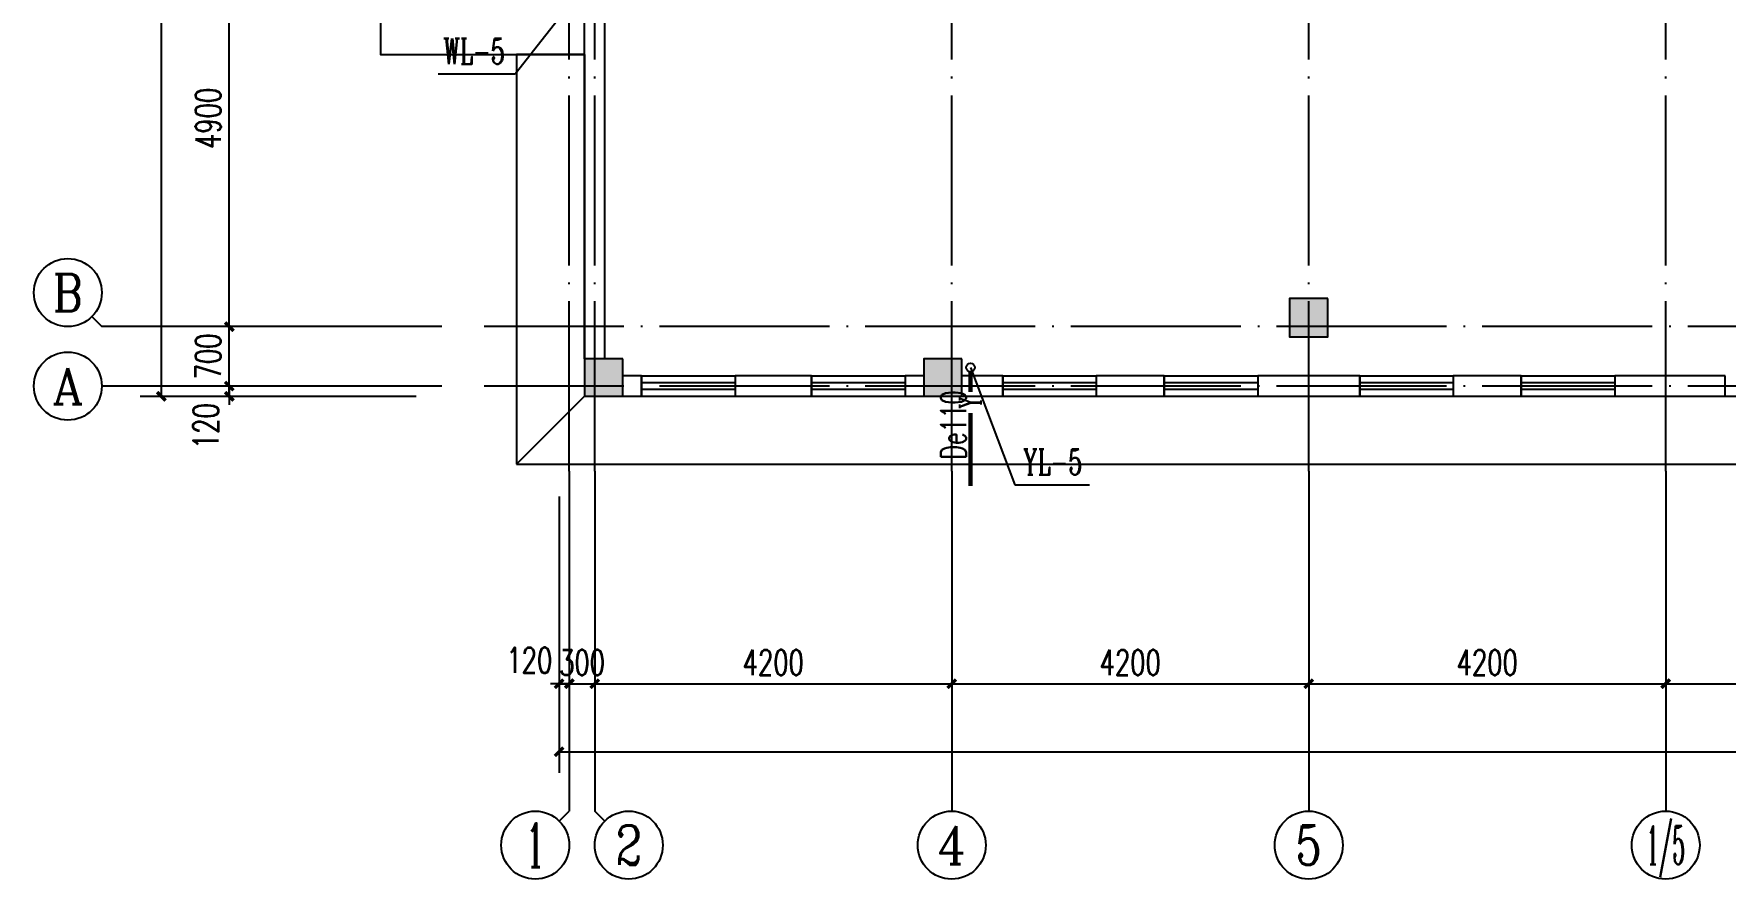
# Model space of a CAD drawing. Extents: x -216126 to 1846968, y -229642 to 543368.
# Drawn here: x 384797 to 404697, y 378817 to 388761 of the extents above; entities that cross this region are included whole.
import ezdxf
from ezdxf.enums import TextEntityAlignment as Align

# ---------------------------------------------------------------- set-up
doc = ezdxf.new("R2010")
doc.units = 0
doc.header["$LTSCALE"] = 1000
doc.header["$MEASUREMENT"] = 0
doc.linetypes.add('DOTE', pattern=[2.42, 2, -0.2, 0.02, -0.2])
doc.layers.get('Defpoints').update_dxf_attribs({"color": 250})
for name, color, linetype in [('AXIS', 171, 'Continuous'), ('AXIS_TEXT', 7, 'Continuous'), ('COLUMN', 9, 'Continuous'), ('DIM_污水', 3, 'Continuous'), ('DIM_雨水', 3, 'Continuous'), ('DOTE', 8, 'DOTE'), ('GROUND', 150, 'Continuous'), ('PIPE-雨水', 4, 'Continuous'), ('PUB_HATCH', 8, 'Continuous'), ('STAIR', 3, 'Continuous'), ('TEXT_雨水', 7, 'Continuous'), ('TWT_TEXT', 7, 'Continuous'), ('VPIPE-雨水', 4, 'Continuous'), ('WALL', 9, 'Continuous'), ('WINDOW', 8, 'Continuous')]:
    doc.layers.add(name, color=color, linetype=linetype)
doc.styles.add('_TCH_AXIS', font='COMPLEX', dxfattribs={"bigfont": 'GBCBIG'})
doc.styles.add('_TCH_DIM_T3', font='SIMPLEX', dxfattribs={"width": 0.705882, "bigfont": 'GBCBIG'})
doc.styles.add('_TWT_PIPEDN', font='SIMPLEX', dxfattribs={"width": 0.8, "height": 3, "bigfont": 'HZTXT'})
doc.styles.add('_TWT_PIPETEXT', font='COMPLEX', dxfattribs={"width": 0.8, "height": 2.5, "bigfont": 'HZTXT'})
doc.styles.add('_TWT_SERIAL', font='COMPLEX', dxfattribs={"width": 0.8, "height": 3, "bigfont": 'HZTXT'})
doc.styles.add('COMPLEX', font='COMPLEX')
doc.dimstyles.new('_TCH_ARCH&&100', dxfattribs={"dimtxt": 297.5, "dimasz": 100, "dimexe": 250, "dimexo": 300, "dimgap": 100, "dimtad": 1, "dimdec": 0, "dimzin": 0, "dimdsep": 46, "dimtxsty": '_TCH_DIM_T3', "dimblk": 'ARCHTICK', "dimcen": 0.09, "dimclrt": 7, "dimazin": 2, "dimtfac": 1, "dimtdec": 0, "dimtix": 1, "dimtmove": 2, "dimatfit": 3, "dimfxl": 0, "dimtolj": 1, "dimtzin": 0, "dimarcsym": 0})

# ---------------------------------------------------------------- blocks, each defined once
blk = doc.blocks.new('$TCHSYS$WIN2D')
for p, q in [((-0.5, 0.5), (0.5, 0.5)), ((-0.5, 0.5), (-0.5, -0.5)), ((0.5, 0.5), (0.5, -0.5)), ((0.5, 0.167), (-0.5, 0.167)), ((0.5, -0.167), (-0.5, -0.167)), ((-0.5, -0.5), (0.5, -0.5))]:
    blk.add_line(p, q)
blk = doc.blocks.new('_FZH')
blk.add_lwpolyline([(-0.5, -0.5), (0.5, -0.5), (0.5, 0.5), (-0.5, 0.5)], close=True)
at = {"layer": 'PUB_HATCH'}
blk.add_solid([(-0.5, -0.5), (0.5, -0.5), (-0.5, 0.5), (0.5, 0.5)], dxfattribs=at)
blk = doc.blocks.new('_AXISO')
blk.add_circle((0, 0), 0.5)
at = {"layer": 'AXIS_TEXT', "style": 'COMPLEX', "width": 1.041667}
blk.add_attdef('A', text='', height=0.56, dxfattribs=at).set_placement((-0.25, -0.28), (0.25, -0.28), align=Align.FIT)
blk = doc.blocks.new('_ArchTick')
at = {"color": 0, "linetype": 'ByBlock', "const_width": 0.4}
blk.add_lwpolyline([(-0.5, -0.5), (0.5, 0.5)], dxfattribs=at)
blk = doc.blocks.new('*D276')
at = {"layer": 'AXIS', "color": 0, "lineweight": -2}
for p, q in [((390977, 383317), (390977, 380067)), ((434417, 383317), (434417, 380067)), ((390977, 380317), (434417, 380317))]:
    blk.add_line(p, q, dxfattribs=at)
at = {"layer": 'Defpoints', "color": 0}
for p in [(390977, 383617), (434417, 383617), (434417, 380317)]:
    blk.add_point(p, dxfattribs=at)
at = {"layer": 'AXIS', "color": 0, "lineweight": -2, "xscale": 100, "yscale": 100, "zscale": 100, "rotation": 180}
blk.add_blockref('_ArchTick', (390977, 380317), dxfattribs=at)
at = {"layer": 'AXIS', "color": 0, "lineweight": -2, "xscale": 100, "yscale": 100, "zscale": 100}
blk.add_blockref('_ArchTick', (434417, 380317), dxfattribs=at)
at = {"layer": 'AXIS', "color": 7, "insert": (412697, 380566), "char_height": 297.5, "attachment_point": 5, "style": '_TCH_DIM_T3'}
blk.add_mtext('\\A1;43440', dxfattribs=at)
blk = doc.blocks.new('*D277')
at = {"layer": 'AXIS', "color": 0, "lineweight": -2}
for p, q in [((390977, 383317), (390977, 380867)), ((391097, 383317), (391097, 380867)), ((390977, 381117), (390877, 381117)), ((390977, 381117), (391097, 381117)), ((391097, 381117), (391197, 381117))]:
    blk.add_line(p, q, dxfattribs=at)
at = {"layer": 'Defpoints', "color": 0}
for p in [(390977, 383617), (391097, 383617), (391097, 381117)]:
    blk.add_point(p, dxfattribs=at)
at = {"layer": 'AXIS', "color": 0, "lineweight": -2, "xscale": 100, "yscale": 100, "zscale": 100}
blk.add_blockref('_ArchTick', (390977, 381117), dxfattribs=at)
at = {"layer": 'AXIS', "color": 0, "lineweight": -2, "xscale": 100, "yscale": 100, "zscale": 100, "rotation": 180}
blk.add_blockref('_ArchTick', (391097, 381117), dxfattribs=at)
at = {"layer": 'AXIS', "color": 7, "insert": (390627, 381392), "char_height": 297.5, "attachment_point": 5, "style": '_TCH_DIM_T3'}
blk.add_mtext('\\A1;120', dxfattribs=at)
blk = doc.blocks.new('*D278')
at = {"layer": 'AXIS', "color": 0, "lineweight": -2}
for p, q in [((391097, 383317), (391097, 380867)), ((391397, 383317), (391397, 380867)), ((391097, 381117), (390997, 381117)), ((391097, 381117), (391397, 381117)), ((391397, 381117), (391497, 381117))]:
    blk.add_line(p, q, dxfattribs=at)
at = {"layer": 'Defpoints', "color": 0}
for p in [(391097, 383617), (391397, 383617), (391397, 381117)]:
    blk.add_point(p, dxfattribs=at)
at = {"layer": 'AXIS', "color": 0, "lineweight": -2, "xscale": 100, "yscale": 100, "zscale": 100}
blk.add_blockref('_ArchTick', (391097, 381117), dxfattribs=at)
at = {"layer": 'AXIS', "color": 0, "lineweight": -2, "xscale": 100, "yscale": 100, "zscale": 100, "rotation": 180}
blk.add_blockref('_ArchTick', (391397, 381117), dxfattribs=at)
at = {"layer": 'AXIS', "color": 7, "insert": (391247, 381366), "char_height": 297.5, "attachment_point": 5, "style": '_TCH_DIM_T3'}
blk.add_mtext('\\A1;300', dxfattribs=at)
blk = doc.blocks.new('*D279')
at = {"layer": 'AXIS', "color": 0, "lineweight": -2}
for p, q in [((391397, 383317), (391397, 380867)), ((395597, 383317), (395597, 380867)), ((391397, 381117), (395597, 381117))]:
    blk.add_line(p, q, dxfattribs=at)
at = {"layer": 'Defpoints', "color": 0}
for p in [(391397, 383617), (395597, 383617), (395597, 381117)]:
    blk.add_point(p, dxfattribs=at)
at = {"layer": 'AXIS', "color": 0, "lineweight": -2, "xscale": 100, "yscale": 100, "zscale": 100, "rotation": 180}
blk.add_blockref('_ArchTick', (391397, 381117), dxfattribs=at)
at = {"layer": 'AXIS', "color": 0, "lineweight": -2, "xscale": 100, "yscale": 100, "zscale": 100}
blk.add_blockref('_ArchTick', (395597, 381117), dxfattribs=at)
at = {"layer": 'AXIS', "color": 7, "insert": (393497, 381366), "char_height": 297.5, "attachment_point": 5, "style": '_TCH_DIM_T3'}
blk.add_mtext('\\A1;4200', dxfattribs=at)
blk = doc.blocks.new('*D280')
at = {"layer": 'AXIS', "color": 0, "lineweight": -2}
for p, q in [((395597, 383317), (395597, 380867)), ((399797, 383317), (399797, 380867)), ((395597, 381117), (399797, 381117))]:
    blk.add_line(p, q, dxfattribs=at)
at = {"layer": 'Defpoints', "color": 0}
for p in [(395597, 383617), (399797, 383617), (399797, 381117)]:
    blk.add_point(p, dxfattribs=at)
at = {"layer": 'AXIS', "color": 0, "lineweight": -2, "xscale": 100, "yscale": 100, "zscale": 100, "rotation": 180}
blk.add_blockref('_ArchTick', (395597, 381117), dxfattribs=at)
at = {"layer": 'AXIS', "color": 0, "lineweight": -2, "xscale": 100, "yscale": 100, "zscale": 100}
blk.add_blockref('_ArchTick', (399797, 381117), dxfattribs=at)
at = {"layer": 'AXIS', "color": 7, "insert": (397697, 381366), "char_height": 297.5, "attachment_point": 5, "style": '_TCH_DIM_T3'}
blk.add_mtext('\\A1;4200', dxfattribs=at)
blk = doc.blocks.new('*D281')
at = {"layer": 'AXIS', "color": 0, "lineweight": -2}
for p, q in [((399797, 383317), (399797, 380867)), ((403997, 383317), (403997, 380867)), ((399797, 381117), (403997, 381117))]:
    blk.add_line(p, q, dxfattribs=at)
at = {"layer": 'Defpoints', "color": 0}
for p in [(399797, 383617), (403997, 383617), (403997, 381117)]:
    blk.add_point(p, dxfattribs=at)
at = {"layer": 'AXIS', "color": 0, "lineweight": -2, "xscale": 100, "yscale": 100, "zscale": 100, "rotation": 180}
blk.add_blockref('_ArchTick', (399797, 381117), dxfattribs=at)
at = {"layer": 'AXIS', "color": 0, "lineweight": -2, "xscale": 100, "yscale": 100, "zscale": 100}
blk.add_blockref('_ArchTick', (403997, 381117), dxfattribs=at)
at = {"layer": 'AXIS', "color": 7, "insert": (401897, 381366), "char_height": 297.5, "attachment_point": 5, "style": '_TCH_DIM_T3'}
blk.add_mtext('\\A1;4200', dxfattribs=at)
blk = doc.blocks.new('*D282')
at = {"layer": 'AXIS', "color": 0, "lineweight": -2}
for p, q in [((403997, 383317), (403997, 380867)), ((406397, 383317), (406397, 380867)), ((403997, 381117), (406397, 381117))]:
    blk.add_line(p, q, dxfattribs=at)
at = {"layer": 'Defpoints', "color": 0}
for p in [(403997, 383617), (406397, 383617), (406397, 381117)]:
    blk.add_point(p, dxfattribs=at)
at = {"layer": 'AXIS', "color": 0, "lineweight": -2, "xscale": 100, "yscale": 100, "zscale": 100, "rotation": 180}
blk.add_blockref('_ArchTick', (403997, 381117), dxfattribs=at)
at = {"layer": 'AXIS', "color": 0, "lineweight": -2, "xscale": 100, "yscale": 100, "zscale": 100}
blk.add_blockref('_ArchTick', (406397, 381117), dxfattribs=at)
at = {"layer": 'AXIS', "color": 7, "insert": (405197, 381366), "char_height": 297.5, "attachment_point": 5, "style": '_TCH_DIM_T3'}
blk.add_mtext('\\A1;2400', dxfattribs=at)
blk = doc.blocks.new('*D308')
at = {"layer": 'AXIS', "color": 0, "lineweight": -2}
for p, q in [((389297, 397637), (386047, 397637)), ((386297, 384497), (386297, 397637)), ((389297, 384497), (386047, 384497))]:
    blk.add_line(p, q, dxfattribs=at)
at = {"layer": 'Defpoints', "color": 0}
for p in [(386297, 397637), (389597, 397637), (389597, 384497)]:
    blk.add_point(p, dxfattribs=at)
at = {"layer": 'AXIS', "color": 0, "lineweight": -2, "xscale": 100, "yscale": 100, "zscale": 100}
for p, rotation in [((386297, 397637), 90), ((386297, 384497), 270)]:
    blk.add_blockref('_ArchTick', p, dxfattribs=dict(at, rotation=rotation))
at = {"layer": 'AXIS', "color": 7, "insert": (386048, 391067), "char_height": 297.5, "attachment_point": 5, "rotation": 90, "style": '_TCH_DIM_T3'}
blk.add_mtext('\\A1;13140', dxfattribs=at)
blk = doc.blocks.new('*D309')
at = {"layer": 'AXIS', "color": 0, "lineweight": -2}
for p, q in [((387097, 384617), (387097, 384717)), ((389297, 384617), (386847, 384617)), ((389297, 384497), (386847, 384497)), ((387097, 384497), (387097, 384617)), ((387097, 384497), (387097, 384397))]:
    blk.add_line(p, q, dxfattribs=at)
at = {"layer": 'Defpoints', "color": 0}
for p in [(387097, 384617), (389597, 384617), (389597, 384497)]:
    blk.add_point(p, dxfattribs=at)
at = {"layer": 'AXIS', "color": 0, "lineweight": -2, "xscale": 100, "yscale": 100, "zscale": 100}
for p, rotation in [((387097, 384617), 270), ((387097, 384497), 90)]:
    blk.add_blockref('_ArchTick', p, dxfattribs=dict(at, rotation=rotation))
at = {"layer": 'AXIS', "color": 7, "insert": (386822, 384147), "char_height": 297.5, "attachment_point": 5, "rotation": 90, "style": '_TCH_DIM_T3'}
blk.add_mtext('\\A1;120', dxfattribs=at)
blk = doc.blocks.new('*D310')
at = {"layer": 'AXIS', "color": 0, "lineweight": -2}
for p, q in [((389297, 385317), (386847, 385317)), ((387097, 385317), (387097, 385417)), ((387097, 384617), (387097, 385317)), ((389297, 384617), (386847, 384617)), ((387097, 384617), (387097, 384517))]:
    blk.add_line(p, q, dxfattribs=at)
at = {"layer": 'Defpoints', "color": 0}
for p in [(387097, 385317), (389597, 385317), (389597, 384617)]:
    blk.add_point(p, dxfattribs=at)
at = {"layer": 'AXIS', "color": 0, "lineweight": -2, "xscale": 100, "yscale": 100, "zscale": 100}
for p, rotation in [((387097, 385317), 270), ((387097, 384617), 90)]:
    blk.add_blockref('_ArchTick', p, dxfattribs=dict(at, rotation=rotation))
at = {"layer": 'AXIS', "color": 7, "insert": (386848, 384967), "char_height": 297.5, "attachment_point": 5, "rotation": 90, "style": '_TCH_DIM_T3'}
blk.add_mtext('\\A1;700', dxfattribs=at)
blk = doc.blocks.new('*D311')
at = {"layer": 'AXIS', "color": 0, "lineweight": -2}
for p, q in [((389297, 390217), (386847, 390217)), ((387097, 385317), (387097, 390217)), ((389297, 385317), (386847, 385317))]:
    blk.add_line(p, q, dxfattribs=at)
at = {"layer": 'Defpoints', "color": 0}
for p in [(387097, 390217), (389597, 390217), (389597, 385317)]:
    blk.add_point(p, dxfattribs=at)
at = {"layer": 'AXIS', "color": 0, "lineweight": -2, "xscale": 100, "yscale": 100, "zscale": 100}
for p, rotation in [((387097, 390217), 90), ((387097, 385317), 270)]:
    blk.add_blockref('_ArchTick', p, dxfattribs=dict(at, rotation=rotation))
at = {"layer": 'AXIS', "color": 7, "insert": (386848, 387767), "char_height": 297.5, "attachment_point": 5, "rotation": 90, "style": '_TCH_DIM_T3'}
blk.add_mtext('\\A1;4900', dxfattribs=at)

msp = doc.modelspace()

# ---------------------------------------------------------------- linework, layer by layer
at = {"layer": 'AXIS'}
for p, q in [((385479.6, 385434.5), (385596.8, 385317.4)), ((389596.8, 385317.4), (385596.8, 385317.4)), ((389596.8, 384617.4), (385596.8, 384617.4)), ((391096.8, 383617.4), (391096.8, 379617.4)), ((391396.8, 383617.4), (391396.8, 379617.4)), ((395596.8, 383617.4), (395596.8, 379617.4)), ((399796.8, 383617.4), (399796.8, 379617.4)), ((403996.8, 383617.4), (403996.8, 379617.4)), ((390979.6, 379500.2), (391096.8, 379617.4)), ((391513.9, 379500.2), (391396.8, 379617.4))]:
    msp.add_line(p, q, dxfattribs=at)
at = {"layer": 'DIM_污水'}
for p, q in [((391598.5, 389737.9), (390459, 388285.1)), ((390459, 388285.1), (389554.5, 388285.1))]:
    msp.add_line(p, q, dxfattribs=at)
at = {"layer": 'DIM_雨水'}
for p, q in [((395816.8, 384836.9), (396337.5, 383455)), ((396337.5, 383455), (397217.1, 383455))]:
    msp.add_line(p, q, dxfattribs=at)
at = {"layer": 'DOTE'}
for p, q in [((391096.8, 383617.4), (391096.8, 398517.4)), ((399796.8, 383617.4), (399796.8, 398517.4)), ((403996.8, 383617.4), (403996.8, 398517.4)), ((395596.8, 383617.4), (395596.8, 392317.4)), ((391396.8, 383617.4), (391396.8, 390217.4)), ((435296.8, 385317.4), (390096.8, 385317.4)), ((435296.8, 384617.4), (390096.8, 384617.4))]:
    msp.add_line(p, q, dxfattribs=at)
at = {"layer": 'GROUND', "color": 8}
for p, q in [((390476.8, 388517.4), (390476.8, 383697.4)), ((391276.8, 388517.4), (390476.8, 388517.4)), ((391276.8, 388517.4), (391276.8, 384937.4)), ((391276.8, 384497.4), (390476.8, 383697.4)), ((391726.8, 384497.4), (395266.8, 384497.4)), ((395716.8, 384497.4), (407596.8, 384497.4)), ((390476.8, 383697.4), (407596.8, 383697.4))]:
    msp.add_line(p, q, dxfattribs=at)
at = {"layer": 'PIPE-雨水', "linetype": 'Continuous', "const_width": 50}
for points in [[(395816.8, 384786.9), (395816.8, 384546.7)], [(395816.8, 384301.9), (395816.8, 383442.8)]]:
    msp.add_lwpolyline(points, dxfattribs=at)
at = {"layer": 'STAIR', "color": 8}
msp.add_lwpolyline([(390976.8, 394117.4), (388876.8, 394117.4), (388876.8, 388517.4), (391276.8, 388517.4)], dxfattribs=at)
at = {"layer": 'VPIPE-雨水', "linetype": 'Continuous'}
msp.add_circle((395816.8, 384836.9), 50, dxfattribs=at)
at = {"layer": 'WALL'}
for p, q in [((391276.8, 384937.4), (391276.8, 390097.4)), ((391516.8, 384937.4), (391516.8, 390097.4)), ((391946.8, 384737.4), (391726.8, 384737.4)), ((391946.8, 384497.4), (391946.8, 384737.4)), ((393946.8, 384737.4), (393046.8, 384737.4)), ((393046.8, 384737.4), (393046.8, 384497.4)), ((393946.8, 384497.4), (393946.8, 384737.4)), ((395266.8, 384737.4), (395046.8, 384737.4)), ((395046.8, 384737.4), (395046.8, 384497.4)), ((396196.8, 384737.4), (395716.8, 384737.4)), ((396196.8, 384497.4), (396196.8, 384737.4)), ((398096.8, 384737.4), (397296.8, 384737.4)), ((397296.8, 384737.4), (397296.8, 384497.4)), ((398096.8, 384497.4), (398096.8, 384737.4)), ((400396.8, 384737.4), (399196.8, 384737.4)), ((399196.8, 384737.4), (399196.8, 384497.4)), ((400396.8, 384497.4), (400396.8, 384737.4)), ((402296.8, 384737.4), (401496.8, 384737.4)), ((401496.8, 384737.4), (401496.8, 384497.4)), ((402296.8, 384497.4), (402296.8, 384737.4)), ((404696.8, 384737.4), (403396.8, 384737.4)), ((403396.8, 384737.4), (403396.8, 384497.4)), ((404696.8, 384497.4), (404696.8, 384737.4)), ((391726.8, 384497.4), (391946.8, 384497.4)), ((393046.8, 384497.4), (393946.8, 384497.4)), ((395046.8, 384497.4), (395266.8, 384497.4)), ((395716.8, 384497.4), (396196.8, 384497.4)), ((397296.8, 384497.4), (398096.8, 384497.4)), ((399196.8, 384497.4), (400396.8, 384497.4)), ((401496.8, 384497.4), (402296.8, 384497.4)), ((403396.8, 384497.4), (404696.8, 384497.4))]:
    msp.add_line(p, q, dxfattribs=at)

# ---------------------------------------------------------------- block references
at = {"layer": 'AXIS'}
ref = msp.add_blockref('_AXISO', (385196.8, 385717.4), dxfattribs=dict(at, xscale=800, yscale=800, zscale=800))
ref.add_attrib('A', 'B', dxfattribs={"layer": 'AXIS_TEXT', "height": 435.3, "style": '_TCH_AXIS'}).set_placement((385020.6, 385499.7), (385372.9, 385499.7), align=Align.FIT)
ref = msp.add_blockref('_AXISO', (385196.8, 384617.4), dxfattribs=dict(at, xscale=800, yscale=800, zscale=800))
ref.add_attrib('A', 'A', dxfattribs={"layer": 'AXIS_TEXT', "height": 425.2, "style": '_TCH_AXIS'}).set_placement((385014.5, 384404.8), (385379, 384404.8), align=Align.FIT)
ref = msp.add_blockref('_AXISO', (390696.8, 379217.4), dxfattribs=dict(at, xscale=800, yscale=800, zscale=800))
ref.add_attrib('A', '1', dxfattribs={"layer": 'AXIS_TEXT', "height": 514.7, "style": '_TCH_AXIS'}).set_placement((390586.5, 378960), (390807.1, 378960), align=Align.FIT)
ref = msp.add_blockref('_AXISO', (391796.8, 379217.4), dxfattribs=dict(at, xscale=800, yscale=800, zscale=800))
ref.add_attrib('A', '2', dxfattribs={"layer": 'AXIS_TEXT', "height": 465.9, "style": '_TCH_AXIS'}).set_placement((391641.4, 378984.4), (391952.1, 378984.4), align=Align.FIT)
ref = msp.add_blockref('_AXISO', (395596.8, 379217.4), dxfattribs=dict(at, xscale=800, yscale=800, zscale=800))
ref.add_attrib('A', '4', dxfattribs={"layer": 'AXIS_TEXT', "height": 445.4, "style": '_TCH_AXIS'}).set_placement((395427.1, 378994.6), (395766.4, 378994.6), align=Align.FIT)
ref = msp.add_blockref('_AXISO', (399796.8, 379217.4), dxfattribs=dict(at, xscale=800, yscale=800, zscale=800))
ref.add_attrib('A', '5', dxfattribs={"layer": 'AXIS_TEXT', "height": 465.9, "style": '_TCH_AXIS'}).set_placement((399641.4, 378984.4), (399952.1, 378984.4), align=Align.FIT)
ref = msp.add_blockref('_AXISO', (403996.8, 379217.4), dxfattribs=dict(at, xscale=800, yscale=800, zscale=800))
ref.add_attrib('A', '1/5', dxfattribs={"layer": 'AXIS_TEXT', "height": 452.55, "style": '_TCH_AXIS', "width": 0.411765}).set_placement((403770.5, 378991.1), (404223, 378991.1), align=Align.FIT)
at = {"layer": 'COLUMN', "rotation": 180}
for p, xscale, yscale, zscale in [((399796.8, 385422.4), 450, 450, 450), ((391501.8, 384717.4), 450, 439.9999999987194, 439.9999999987194), ((395491.8, 384717.4), 450.0000000016298, 439.9999999987194, 439.9999999987194)]:
    msp.add_blockref('_FZH', p, dxfattribs=dict(at, xscale=xscale, yscale=yscale, zscale=zscale))
at = {"layer": 'WINDOW', "xscale": -1100, "yscale": -240, "zscale": -1100}
for p, rotation in [((392496.8, 384617.4), 180.0000000000016), ((394496.8, 384617.4), 180.0000000000016), ((396746.8, 384617.4), 180.0000000000016), ((398646.8, 384617.4), 180.0000000000016), ((400946.8, 384617.4), 180.000000000002), ((402846.8, 384617.4), 180.000000000002)]:
    msp.add_blockref('$TCHSYS$WIN2D', p, dxfattribs=dict(at, rotation=rotation))

# ---------------------------------------------------------------- texts
at = {"layer": 'TEXT_雨水', "linetype": 'Continuous', "style": '_TWT_PIPEDN', "width": 0.64}
msp.add_text('De110', height=300, rotation=90, dxfattribs=at).set_placement((395766.8, 383751.3))
at = {"layer": 'TEXT_雨水', "style": '_TWT_PIPETEXT', "width": 0.64}
msp.add_text('Y', height=250, rotation=90, dxfattribs=at).set_placement((395941.8, 384351.9))
at = {"layer": 'TWT_TEXT', "style": '_TWT_SERIAL', "width": 0.64}
for s, p in [('WL-5', (389614.5, 388405.1)), ('YL-5', (396434.8, 383575))]:
    msp.add_text(s, height=300, dxfattribs=at).set_placement(p)

# ---------------------------------------------------------------- dimensions: what is measured, and where the dimension line sits
at = {"layer": 'AXIS'}
for p1, p2, distance, picture, middle in [((389596.8, 384497.4), (389596.8, 397637.4), 3300, '*D308', (386048, 391067.4)), ((389596.8, 385317.4), (389596.8, 390217.4), 2500, '*D311', (386848, 387767.4)), ((389596.8, 384617.4), (389596.8, 385317.4), 2500, '*D310', (386848, 384967.4)), ((391096.8, 383617.4), (391396.8, 383617.4), -2500, '*D278', (391246.8, 381366.1)), ((390976.8, 383617.4), (434416.8, 383617.4), -3300, '*D276', (412696.8, 380566.1)), ((391396.8, 383617.4), (395596.8, 383617.4), -2500, '*D279', (393496.8, 381366.1)), ((395596.8, 383617.4), (399796.8, 383617.4), -2500, '*D280', (397696.8, 381366.1)), ((399796.8, 383617.4), (403996.8, 383617.4), -2500, '*D281', (401896.8, 381366.1)), ((403996.8, 383617.4), (406396.8, 383617.4), -2500, '*D282', (405196.8, 381366.1))]:
    dim = msp.add_aligned_dim(p1=p1, p2=p2, distance=distance, dimstyle='_TCH_ARCH&&100', dxfattribs=at)
    dim.commit()
    dim.dimension.update_dxf_attribs({"geometry": picture, "text_midpoint": middle})
for base, p1, p2, angle, picture, middle in [((387096.8, 384617.4), (389596.8, 384497.4), (389596.8, 384617.4), 90, '*D309', (386821.8, 384147.4)), ((391096.8, 381117.4), (390976.8, 383617.4), (391096.8, 383617.4), 0, '*D277', (390626.8, 381392.4))]:
    dim = msp.add_linear_dim(base=base, p1=p1, p2=p2, angle=angle, dimstyle='_TCH_ARCH&&100', dxfattribs=at)
    dim.commit()
    dim.dimension.update_dxf_attribs({"geometry": picture, "text_midpoint": middle, "dimtype": 161})

doc.saveas('drawing.dxf')
